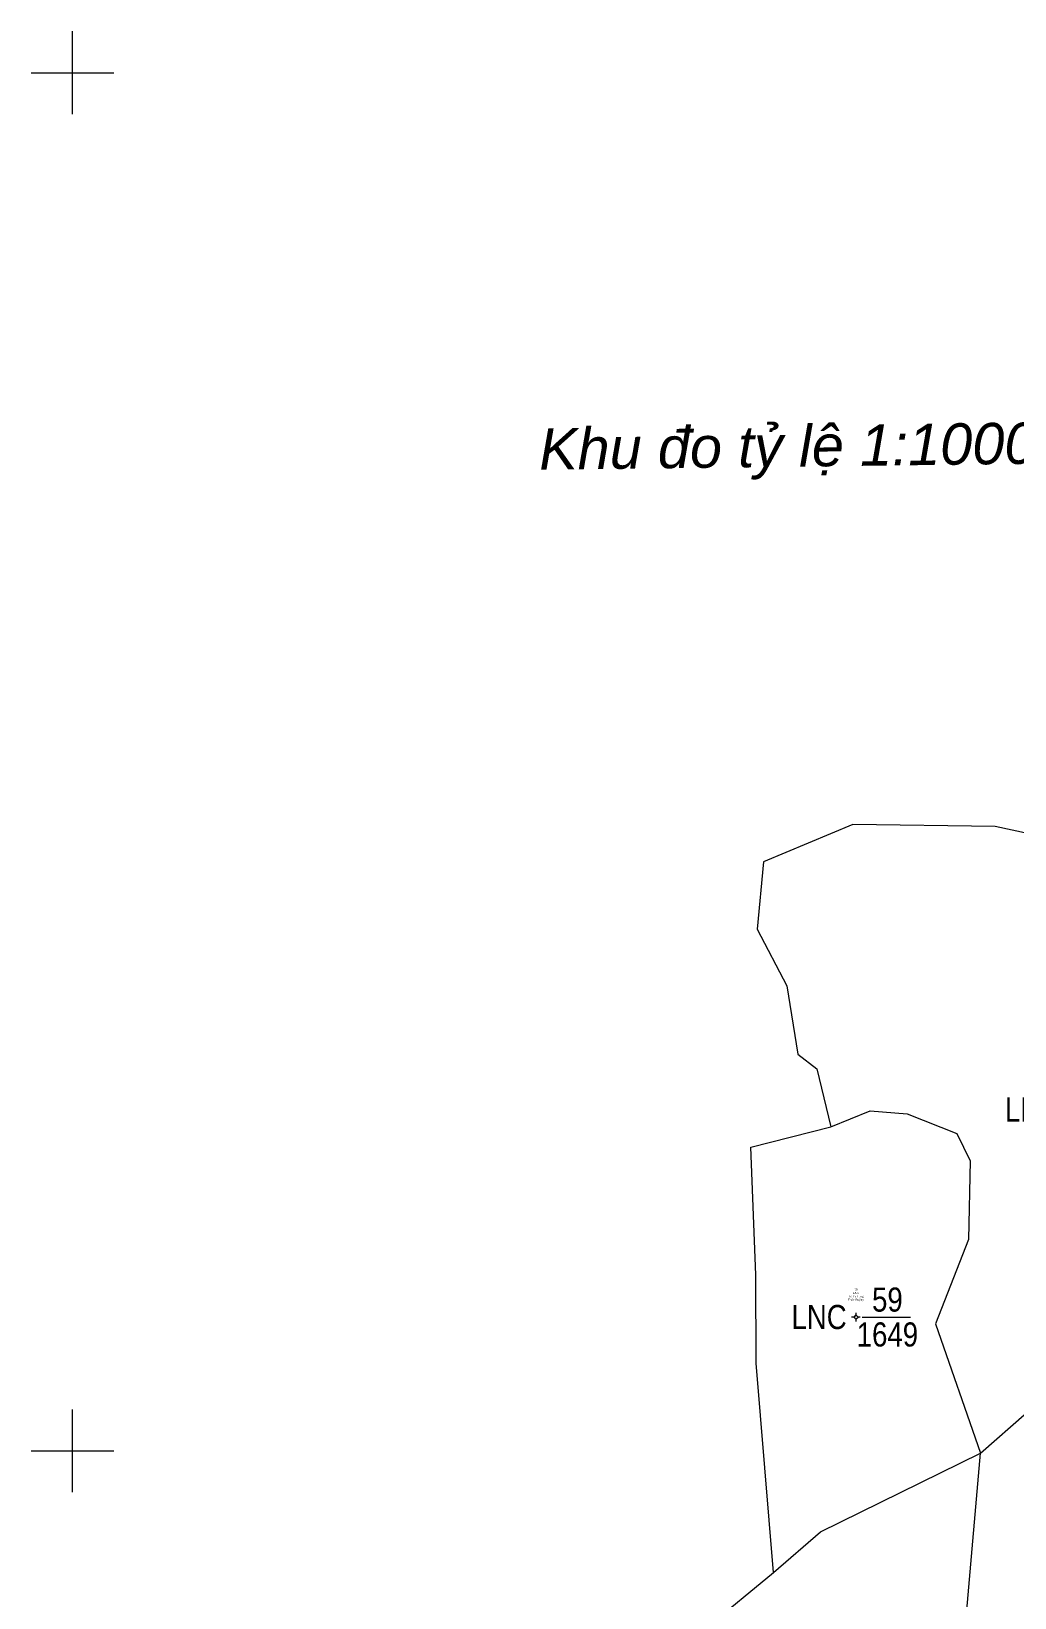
# Model space of a CAD drawing. Header units: metres. Extents: x 545779 to 547235, y 1841259 to 1843294.
# Drawn here: x 546394 to 546536.8, y 1842778.7 to 1843006 of the extents above; entities that cross this region are included whole.
import ezdxf
from ezdxf.enums import TextEntityAlignment as Align

# ---------------------------------------------------------------- set-up
doc = ezdxf.new("R2010")
doc.units = ezdxf.units.M
doc.header["$MEASUREMENT"] = 0
for name, color, linetype, lineweight in [('Level 10', 7, 'Continuous', 0), ('Level 11', 7, 'Continuous', 0), ('Level 13', 7, 'Continuous', 0), ('Level 15', 7, 'Continuous', 0), ('Level 17', 7, 'Continuous', 0), ('Level 60', 7, 'Continuous', 0)]:
    doc.layers.add(name, color=color, linetype=linetype, lineweight=lineweight)
doc.styles.add('Style-Vnariali', font='Vnariali.shx')
doc.styles.add('Style-vnarialNarrowI', font='vnarialNarrowI.shx')
doc.styles.add('Style-Vntimei', font='Vntimei.shx')

# ---------------------------------------------------------------- blocks, each defined once
blk = doc.blocks.new('N_THUA_71')
at = {"layer": 'Level 13', "color": 230, "linetype": 'Continuous', "lineweight": 13, "flags": 128}
blk.add_lwpolyline([(-1.44, 0), (5.64, 0)], dxfattribs=at)
at = {"layer": 'Level 13', "color": 230, "linetype": 'Continuous', "lineweight": 0, "style": 'Style-vnarialNarrowI'}
blk.add_text('46', height=3.49998, dxfattribs=at).set_placement((2.273927, 0.78), align=Align.CENTER)
blk.add_text('LNC ', height=3.49998, dxfattribs=at).set_placement((-2.601418, -0.00001), align=Align.MIDDLE_RIGHT)
blk.add_text('4882', height=3.49998, dxfattribs=at).set_placement((2.222668, -0.78002), align=Align.TOP_CENTER)
blk = doc.blocks.new('N_THUA_91')
at = {"layer": 'Level 13', "color": 230, "linetype": 'Continuous', "lineweight": 13, "flags": 128}
blk.add_lwpolyline([(-1.45, 0), (5.57, 0)], dxfattribs=at)
at = {"layer": 'Level 13', "color": 230, "linetype": 'Continuous', "lineweight": 0, "style": 'Style-vnarialNarrowI'}
blk.add_text('59', height=3.49998, dxfattribs=at).set_placement((2.198438, 0.78), align=Align.CENTER)
blk.add_text('LNC ', height=3.49998, dxfattribs=at).set_placement((-2.601418, -0.00001), align=Align.MIDDLE_RIGHT)
blk.add_text('1649', height=3.49998, dxfattribs=at).set_placement((2.198142, -0.78002), align=Align.TOP_CENTER)
blk = doc.blocks.new('CENTRD')
at = {"layer": 'Level 11', "linetype": 'Continuous', "lineweight": 0}
h = blk.add_hatch(color=3, dxfattribs=at)
edge = h.paths.add_edge_path()
edge.add_arc((-0.0025, 0), 1.500056, 0, 360)
at = {"layer": 'Level 11', "color": 3, "linetype": 'Continuous', "lineweight": 0}
for p, q in [((-6.200231, 0), (-12.600469, 0)), ((0, 6.200231), (-6.200231, 0)), ((-6.200231, 0), (0, -6.200231)), ((0, 12.600469), (0, 6.200231)), ((6.200231, 0), (0, 6.200231)), ((0, -6.200231), (6.200231, 0)), ((12.400462, 0), (6.200231, 0)), ((0, -6.200231), (0, -12.600469))]:
    blk.add_line(p, q, dxfattribs=at)

msp = doc.modelspace()

# ---------------------------------------------------------------- linework, layer by layer
at = {"layer": 'Level 10', "color": 7, "linetype": 'Continuous', "lineweight": 0, "flags": 128}
for points in [[(546582.81, 1842866.64), (546562.47, 1842873.64), (546543.83, 1842888.47), (546533.96, 1842890.6), (546513.26, 1842890.9), (546500.29, 1842885.46), (546499.38, 1842875.72), (546503.7, 1842867.46), (546505.27, 1842857.58), (546508.07, 1842855.45), (546510.08, 1842847.01)], [(546510.08, 1842847.01), (546515.8, 1842849.32), (546521.15, 1842848.9), (546528.4, 1842846.04), (546530.31, 1842842.08), (546530.07, 1842830.66), (546525.28, 1842818.41), (546531.8, 1842799.64)], [(546501.78, 1842782.32), (546499.23, 1842812.71), (546499.18, 1842825.56), (546498.49, 1842844.05), (546510.08, 1842847.01)], [(546531.8, 1842799.64), (546538.54, 1842805.58), (546545.94, 1842804.02), (546556.25, 1842797.54), (546558.71, 1842796.96)], [(546501.78, 1842782.32), (546508.56, 1842788.26), (546531.8, 1842799.64)], [(546546.06, 1842760.79), (546540.08, 1842765.22), (546529.85, 1842776.9), (546531.8, 1842799.64)], [(546482.52, 1842766.49), (546501.78, 1842782.32)]]:
    msp.add_lwpolyline(points, dxfattribs=at)
at = {"layer": 'Level 60', "color": 7, "linetype": 'Continuous', "lineweight": 0, "flags": 128}
for points in [[(546400, 1842994), (546400, 1843006)], [(546394, 1843000), (546406, 1843000)], [(546400, 1842794), (546400, 1842806)], [(546394, 1842800), (546406, 1842800)]]:
    msp.add_lwpolyline(points, dxfattribs=at)

# ---------------------------------------------------------------- block references
at = {"layer": 'Level 11', "color": 3, "linetype": 'Continuous', "lineweight": 0, "xscale": 0.049998, "yscale": 0.049998, "zscale": 0.049998}
msp.add_blockref('CENTRD', (546513.73, 1842819.42), dxfattribs=at)
at = {"layer": 'Level 13', "color": 230, "linetype": 'Continuous', "lineweight": 0}
for name, p in [('N_THUA_71', (546547.1, 1842849.53)), ('N_THUA_91', (546516.1, 1842819.42))]:
    msp.add_blockref(name, p, dxfattribs=at)

# ---------------------------------------------------------------- texts
at = {"layer": 'Level 15', "color": 3, "linetype": 'Continuous', "lineweight": 0, "insert": (546513.73, 1842819.37), "char_height": 0.3, "attachment_point": 5, "style": 'Style-Vntimei'}
msp.add_mtext('59\\PLNC\\PHå Ca Lung\\PTh«n Ruéng\\P \\P \\P \\P \\P \\P \\P \\P \\P \\P \\P \\P \\P \\P', dxfattribs=at)
at = {"layer": 'Level 17', "color": 7, "linetype": 'Continuous', "lineweight": 0, "style": 'Style-Vnariali'}
msp.add_text('Khu ®o tû lÖ 1:10000', height=6, rotation=0.6965, dxfattribs=at).set_placement((546506.16, 1842945.84), align=Align.MIDDLE_CENTER)

doc.saveas('drawing.dxf')
